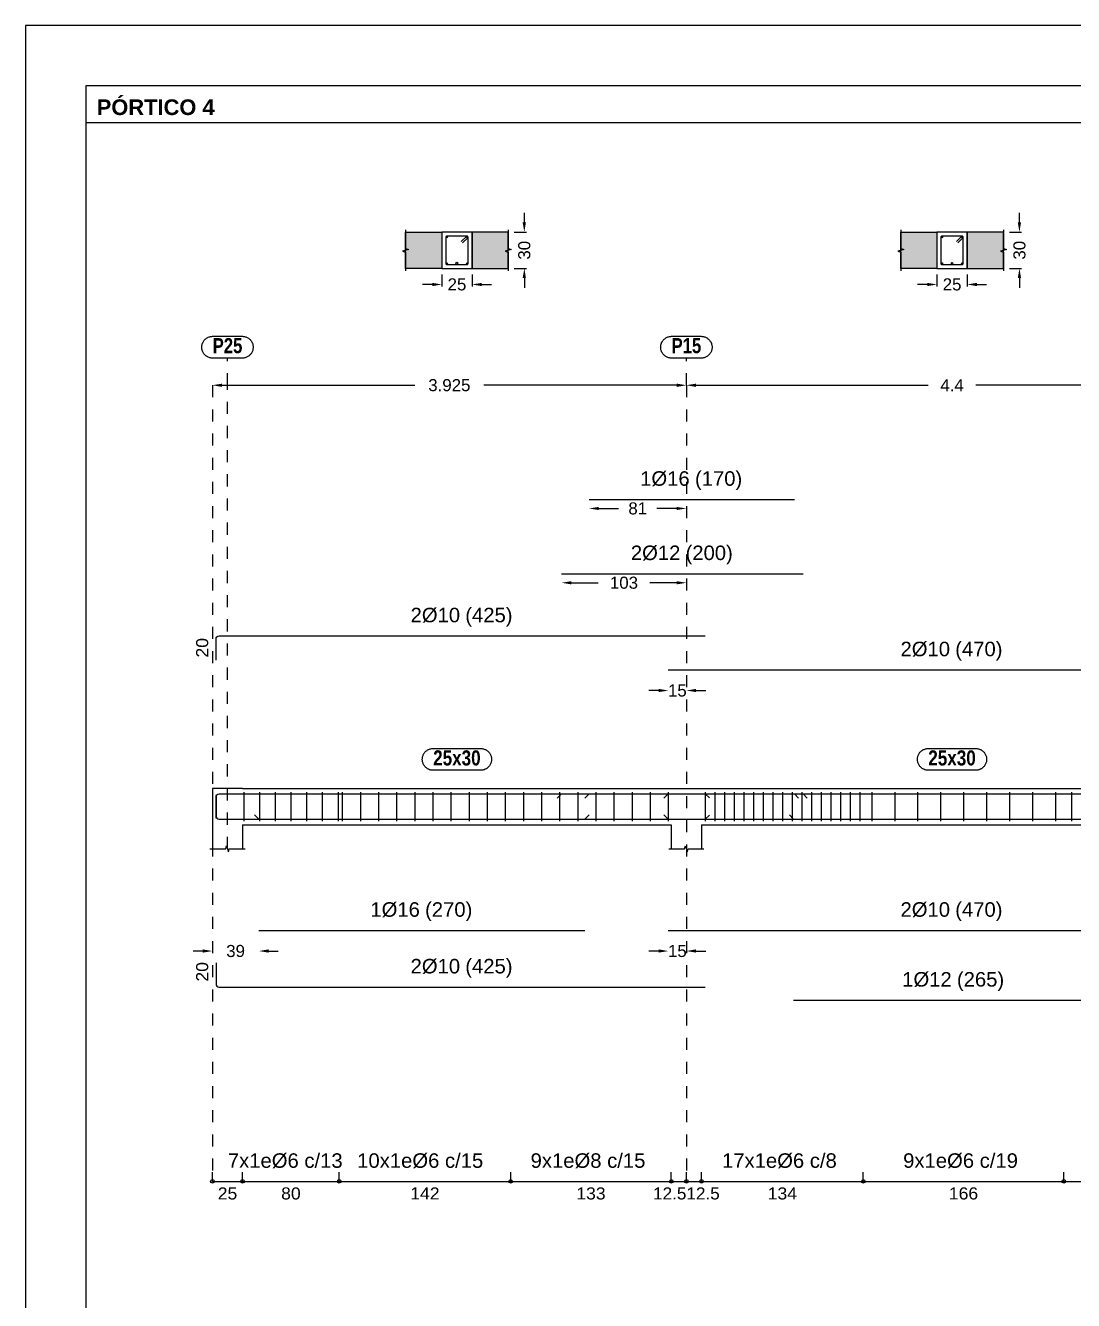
# Model space of a CAD drawing. Extents: x 2455 to 9764, y -806 to 181.
# Drawn here: x 5059.57 to 5068.25, y -398.28 to -387.73 of the extents above; entities that cross this region are included whole.
import ezdxf
from ezdxf.enums import TextEntityAlignment as Align

# ---------------------------------------------------------------- set-up
doc = ezdxf.new("R2010")
doc.units = 0
doc.header["$LTSCALE"] = 0.2
doc.header["$MEASUREMENT"] = 0
doc.linetypes.add('CYPE_RAYAPUNTO', pattern=[0.4125, 0.2025, -0.105, 0, -0.105])
doc.linetypes.add('PUNTOS2', pattern=[0.125, 0, -0.125])
doc.layers.add('01_cartela', color=6, linetype='CONTINUOUS', plot=False)
for name, color, linetype in [('01_cotas', 4, 'CONTINUOUS'), ('01_parcela', 7, 'CONTINUOUS'), ('01_primera', 5, 'CONTINUOUS'), ('01_texto cartela', 4, 'CONTINUOUS'), ('ALZ_CONT_NUDOS', 5, 'CONTINUOUS'), ('ALZ_CONT_VIG_HORMIGON', 5, 'CONTINUOUS'), ('ALZ_COT_COT_LIN_APOYOS', 120, 'CYPE_RAYAPUNTO'), ('ALZ_REF_REF_REFERENCIA', 3, 'CONTINUOUS'), ('ALZ_REF_TEXTO_REF_NOMBRE', 3, 'CONTINUOUS'), ('ARM_LONGITUDINAL_Ø10', 4, 'CONTINUOUS'), ('ARM_LONGITUDINAL_Ø12', 4, 'CONTINUOUS'), ('ARM_LONGITUDINAL_Ø16', 4, 'CONTINUOUS'), ('ARM_TRANSVERSAL_Ø6', 4, 'CONTINUOUS'), ('ARM_TRANSVERSAL_Ø8', 4, 'CONTINUOUS'), ('SEC_CONT_FORJADOS_SECCION', 8, 'CONTINUOUS'), ('SEC_CONT_VIG_HORMIGON_SECCION', 2, 'CONTINUOUS'), ('UNI_CORTANTES', 3, 'CONTINUOUS')]:
    doc.layers.add(name, color=color, linetype=linetype)
doc.layers.add('VIG_CARAS', color=5, linetype='CONTINUOUS', lineweight=9)
doc.styles.add('BERNARDO', font='GOTHICB.TTF')
doc.styles.add('CYPETXT_0.15', font='arial.ttf', dxfattribs={"height": 0.1})
doc.styles.add('Estilo1', font='swissel.ttf')
doc.styles.add('NIEVES2', font='sanss___.ttf')
doc.styles.add('NIEVES3', font='swisseb.ttf')
doc.styles.add('ROMANS', font='romans')
doc.dimstyles.new('DECIMAL-50', dxfattribs={"dimtxt": 0.08, "dimasz": 0.15, "dimexe": 0.05, "dimexo": 0.05, "dimgap": 0.09, "dimtad": 0, "dimzin": 0, "dimdsep": 46, "dimtxsty": 'ROMANS', "dimblk": 'DOTSMALL', "dimcen": 0.09, "dimclrt": 7, "dimadec": 0, "dimazin": 0, "dimtfac": 1.38, "dimtix": 1, "dimtofl": 0, "dimtmove": 2, "dimatfit": 3, "dimldrblk": 'OBLIQUE', "dimfxl": 1, "dimtolj": 1, "dimtzin": 0, "dimarcsym": 0})

# ---------------------------------------------------------------- blocks, each defined once
blk = doc.blocks.new('*D74')
at = {"layer": '01_cotas', "color": 0, "linetype": 'PUNTOS2', "lineweight": -2, "transparency": 16777216}
for p, q in [((5063.019, -389.789), (5063.019, -389.922)), ((5063.269, -389.789), (5063.269, -389.922))]:
    blk.add_line(p, q, dxfattribs=at)
at = {"layer": '01_cotas', "color": 0, "lineweight": -2, "transparency": 16777216}
for p, q in [((5062.939, -389.872), (5062.859, -389.872)), ((5063.349, -389.872), (5063.429, -389.872))]:
    blk.add_line(p, q, dxfattribs=at)
at = {"layer": '01_cotas', "color": 0, "transparency": 16777216}
for points in [[(5062.939, -389.859), (5062.939, -389.886), (5063.019, -389.872)], [(5063.349, -389.859), (5063.349, -389.886), (5063.269, -389.872)]]:
    blk.add_solid(points, dxfattribs=at)
at = {"layer": '01_cotas', "color": 5, "transparency": 16777216, "insert": (5063.144, -389.872), "char_height": 0.1, "attachment_point": 5, "style": 'Estilo1'}
blk.add_mtext('\\A1;25', dxfattribs=at)
blk = doc.blocks.new('*D75')
at = {"layer": '01_cotas', "color": 0, "lineweight": -2, "transparency": 16777216}
for p, q in [((5063.702, -389.359), (5063.702, -389.279)), ((5063.702, -389.819), (5063.702, -389.899))]:
    blk.add_line(p, q, dxfattribs=at)
at = {"layer": '01_cotas', "color": 0, "linetype": 'PUNTOS2', "lineweight": -2, "transparency": 16777216}
for p, q in [((5063.619, -389.439), (5063.752, -389.439)), ((5063.619, -389.739), (5063.752, -389.739))]:
    blk.add_line(p, q, dxfattribs=at)
at = {"layer": '01_cotas', "color": 0, "transparency": 16777216}
for points in [[(5063.688, -389.359), (5063.715, -389.359), (5063.702, -389.439)], [(5063.688, -389.819), (5063.715, -389.819), (5063.702, -389.739)]]:
    blk.add_solid(points, dxfattribs=at)
at = {"layer": '01_cotas', "color": 5, "transparency": 16777216, "insert": (5063.702, -389.589), "char_height": 0.1, "attachment_point": 5, "rotation": 90, "style": 'Estilo1'}
blk.add_mtext('\\A1;30', dxfattribs=at)
blk = doc.blocks.new('*D76')
at = {"layer": '01_cotas', "color": 0, "linetype": 'PUNTOS2', "lineweight": -2, "transparency": 16777216}
for p, q in [((5067.119, -389.789), (5067.119, -389.922)), ((5067.369, -389.789), (5067.369, -389.922))]:
    blk.add_line(p, q, dxfattribs=at)
at = {"layer": '01_cotas', "color": 0, "lineweight": -2, "transparency": 16777216}
for p, q in [((5067.039, -389.872), (5066.959, -389.872)), ((5067.449, -389.872), (5067.529, -389.872))]:
    blk.add_line(p, q, dxfattribs=at)
at = {"layer": '01_cotas', "color": 0, "transparency": 16777216}
for points in [[(5067.039, -389.859), (5067.039, -389.886), (5067.119, -389.872)], [(5067.449, -389.859), (5067.449, -389.886), (5067.369, -389.872)]]:
    blk.add_solid(points, dxfattribs=at)
at = {"layer": '01_cotas', "color": 5, "transparency": 16777216, "insert": (5067.244, -389.872), "char_height": 0.1, "attachment_point": 5, "style": 'Estilo1'}
blk.add_mtext('\\A1;25', dxfattribs=at)
blk = doc.blocks.new('*D77')
at = {"layer": '01_cotas', "color": 0, "lineweight": -2, "transparency": 16777216}
for p, q in [((5067.802, -389.359), (5067.802, -389.279)), ((5067.802, -389.819), (5067.802, -389.899))]:
    blk.add_line(p, q, dxfattribs=at)
at = {"layer": '01_cotas', "color": 0, "linetype": 'PUNTOS2', "lineweight": -2, "transparency": 16777216}
for p, q in [((5067.719, -389.439), (5067.852, -389.439)), ((5067.719, -389.739), (5067.852, -389.739))]:
    blk.add_line(p, q, dxfattribs=at)
at = {"layer": '01_cotas', "color": 0, "transparency": 16777216}
for points in [[(5067.788, -389.359), (5067.815, -389.359), (5067.802, -389.439)], [(5067.788, -389.819), (5067.815, -389.819), (5067.802, -389.739)]]:
    blk.add_solid(points, dxfattribs=at)
at = {"layer": '01_cotas', "color": 5, "transparency": 16777216, "insert": (5067.802, -389.589), "char_height": 0.1, "attachment_point": 5, "rotation": 90, "style": 'Estilo1'}
blk.add_mtext('\\A1;30', dxfattribs=at)
blk = doc.blocks.new('*D82')
at = {"layer": '01_cotas', "color": 0, "lineweight": -2, "transparency": 16777216}
for p, q in [((5061.199, -390.706), (5062.796, -390.706)), ((5064.964, -390.706), (5063.366, -390.706))]:
    blk.add_line(p, q, dxfattribs=at)
at = {"layer": '01_cotas', "color": 0, "transparency": 16777216}
for points in [[(5061.199, -390.693), (5061.199, -390.72), (5061.119, -390.706)], [(5064.964, -390.693), (5064.964, -390.72), (5065.044, -390.706)]]:
    blk.add_solid(points, dxfattribs=at)
at = {"layer": '01_cotas', "color": 5, "transparency": 16777216, "insert": (5063.081, -390.706), "char_height": 0.1, "attachment_point": 5, "style": 'Estilo1'}
blk.add_mtext('\\A1;3.925', dxfattribs=at)
blk = doc.blocks.new('*D83')
at = {"layer": '01_cotas', "color": 0, "lineweight": -2, "transparency": 16777216}
for p, q in [((5065.124, -390.706), (5067.047, -390.706)), ((5069.364, -390.706), (5067.44, -390.706))]:
    blk.add_line(p, q, dxfattribs=at)
at = {"layer": '01_cotas', "color": 0, "transparency": 16777216}
for points in [[(5065.124, -390.693), (5065.124, -390.72), (5065.044, -390.706)], [(5069.364, -390.693), (5069.364, -390.72), (5069.444, -390.706)]]:
    blk.add_solid(points, dxfattribs=at)
at = {"layer": '01_cotas', "color": 5, "transparency": 16777216, "insert": (5067.244, -390.706), "char_height": 0.1, "attachment_point": 5, "style": 'Estilo1'}
blk.add_mtext('\\A1;4.4', dxfattribs=at)
blk = doc.blocks.new('*D86')
at = {"layer": '01_cotas', "color": 0, "lineweight": -2, "transparency": 16777216}
for p, q in [((5064.814, -393.233), (5064.734, -393.233)), ((5065.124, -393.233), (5065.204, -393.233))]:
    blk.add_line(p, q, dxfattribs=at)
at = {"layer": '01_cotas', "color": 0, "transparency": 16777216}
for points in [[(5064.814, -393.219), (5064.814, -393.246), (5064.894, -393.233)], [(5065.124, -393.219), (5065.124, -393.246), (5065.044, -393.233)]]:
    blk.add_solid(points, dxfattribs=at)
at = {"layer": '01_cotas', "color": 5, "transparency": 16777216, "insert": (5064.969, -393.233), "char_height": 0.1, "attachment_point": 5, "style": 'Estilo1'}
blk.add_mtext('\\A1;15', dxfattribs=at)
blk = doc.blocks.new('*D87')
at = {"layer": '01_cotas', "color": 0, "lineweight": -2, "transparency": 16777216}
for p, q in [((5064.814, -395.389), (5064.734, -395.389)), ((5065.124, -395.389), (5065.204, -395.389))]:
    blk.add_line(p, q, dxfattribs=at)
at = {"layer": '01_cotas', "color": 0, "transparency": 16777216}
for points in [[(5064.814, -395.375), (5064.814, -395.402), (5064.894, -395.389)], [(5065.124, -395.375), (5065.124, -395.402), (5065.044, -395.389)]]:
    blk.add_solid(points, dxfattribs=at)
at = {"layer": '01_cotas', "color": 5, "transparency": 16777216, "insert": (5064.969, -395.389), "char_height": 0.1, "attachment_point": 5, "style": 'Estilo1'}
blk.add_mtext('\\A1;15', dxfattribs=at)
blk = doc.blocks.new('*D90')
at = {"layer": '01_cotas', "color": 0, "lineweight": -2, "transparency": 16777216}
for p, q in [((5064.09, -392.341), (5064.313, -392.341)), ((5064.964, -392.341), (5064.741, -392.341))]:
    blk.add_line(p, q, dxfattribs=at)
at = {"layer": '01_cotas', "color": 0, "transparency": 16777216}
for points in [[(5064.09, -392.328), (5064.09, -392.354), (5064.01, -392.341)], [(5064.964, -392.328), (5064.964, -392.354), (5065.044, -392.341)]]:
    blk.add_solid(points, dxfattribs=at)
at = {"layer": '01_cotas', "color": 5, "transparency": 16777216, "insert": (5064.527, -392.341), "char_height": 0.1, "attachment_point": 5, "style": 'Estilo1'}
blk.add_mtext('\\A1;103', dxfattribs=at)
blk = doc.blocks.new('*D91')
at = {"layer": '01_cotas', "color": 0, "lineweight": -2, "transparency": 16777216}
for p, q in [((5064.318, -391.726), (5064.483, -391.726)), ((5064.964, -391.726), (5064.799, -391.726))]:
    blk.add_line(p, q, dxfattribs=at)
at = {"layer": '01_cotas', "color": 0, "transparency": 16777216}
for points in [[(5064.318, -391.713), (5064.318, -391.739), (5064.238, -391.726)], [(5064.964, -391.713), (5064.964, -391.739), (5065.044, -391.726)]]:
    blk.add_solid(points, dxfattribs=at)
at = {"layer": '01_cotas', "color": 5, "transparency": 16777216, "insert": (5064.641, -391.726), "char_height": 0.1, "attachment_point": 5, "style": 'Estilo1'}
blk.add_mtext('\\A1;81', dxfattribs=at)
blk = doc.blocks.new('*D95')
at = {"layer": '01_cotas', "color": 0, "lineweight": -2, "transparency": 16777216}
for p, q in [((5061.039, -395.389), (5060.959, -395.389)), ((5061.584, -395.389), (5061.664, -395.389))]:
    blk.add_line(p, q, dxfattribs=at)
at = {"layer": '01_cotas', "color": 0, "transparency": 16777216}
for points in [[(5061.039, -395.375), (5061.039, -395.402), (5061.119, -395.389)], [(5061.584, -395.375), (5061.584, -395.402), (5061.504, -395.389)]]:
    blk.add_solid(points, dxfattribs=at)
at = {"layer": '01_cotas', "color": 5, "transparency": 16777216, "insert": (5061.311, -395.389), "char_height": 0.1, "attachment_point": 5, "style": 'Estilo1'}
blk.add_mtext('\\A1;39', dxfattribs=at)

msp = doc.modelspace()

# ---------------------------------------------------------------- hatches: boundary and pattern name
at = {"layer": 'SEC_CONT_FORJADOS_SECCION', "true_color": 0xdad7d3}
for points in [[(5062.719, -389.439), (5063.019, -389.439), (5063.019, -389.739), (5062.719, -389.739)], [(5063.569, -389.439), (5063.269, -389.439), (5063.269, -389.739), (5063.569, -389.739)], [(5066.819, -389.439), (5067.119, -389.439), (5067.119, -389.739), (5066.819, -389.739)], [(5067.669, -389.439), (5067.369, -389.439), (5067.369, -389.739), (5067.669, -389.739)]]:
    msp.add_hatch(color=254, dxfattribs=at).paths.add_polyline_path(points)

# ---------------------------------------------------------------- linework, layer by layer
at = {"layer": '01_cartela', "color": 3}
msp.add_lwpolyline([(5059.571, -387.729), (5059.571, -409.264), (5090.209, -409.264), (5090.209, -387.729)], close=True, dxfattribs=at)
at = {"layer": '01_parcela', "color": 7, "ltscale": 2.5}
for p, q in [((5060.071, -388.229), (5060.07, -398.496)), ((5087.943, -388.229), (5060.071, -388.229))]:
    msp.add_line(p, q, dxfattribs=at)
at = {"layer": '01_primera', "ltscale": 2.5}
msp.add_line((5060.071, -388.531), (5087.943, -388.531), dxfattribs=at)
at = {"layer": 'ALZ_CONT_NUDOS'}
for p, q in [((5061.119, -394.343), (5061.119, -394.543)), ((5061.369, -394.343), (5061.369, -394.543)), ((5064.919, -394.343), (5064.919, -394.543)), ((5065.169, -394.343), (5065.169, -394.543))]:
    msp.add_line(p, q, dxfattribs=at)
for points in [[(5061.369, -394.043), (5061.119, -394.043), (5061.119, -394.343)], [(5064.919, -394.043), (5065.169, -394.043)], [(5061.099, -394.543), (5061.229, -394.543), (5061.236, -394.518), (5061.251, -394.568), (5061.259, -394.543), (5061.389, -394.543)], [(5064.899, -394.543), (5065.029, -394.543), (5065.036, -394.518), (5065.051, -394.568), (5065.059, -394.543), (5065.189, -394.543)]]:
    msp.add_lwpolyline(points, dxfattribs=at)
at = {"layer": 'ALZ_CONT_VIG_HORMIGON'}
for p, q in [((5061.369, -394.043), (5064.919, -394.043)), ((5065.169, -394.043), (5069.319, -394.043)), ((5061.369, -394.343), (5064.919, -394.343)), ((5065.169, -394.343), (5069.319, -394.343))]:
    msp.add_line(p, q, dxfattribs=at)
at = {"layer": 'ALZ_COT_COT_LIN_APOYOS'}
for p, q in [((5061.244, -390.706), (5061.244, -390.481)), ((5065.044, -390.706), (5065.044, -390.481)), ((5061.119, -390.706), (5061.119, -397.295)), ((5061.244, -394.543), (5061.244, -390.706)), ((5065.044, -390.706), (5065.044, -397.295))]:
    msp.add_line(p, q, dxfattribs=at)
at = {"layer": 'ALZ_REF_REF_REFERENCIA'}
for points in [[(5061.367, -390.301), (5061.373, -390.302), (5061.379, -390.302), (5061.385, -390.303), (5061.39, -390.305), (5061.396, -390.306), (5061.402, -390.309), (5061.407, -390.311), (5061.412, -390.314), (5061.418, -390.317), (5061.422, -390.321), (5061.427, -390.325), (5061.431, -390.329), (5061.435, -390.333), (5061.439, -390.338), (5061.442, -390.343), (5061.446, -390.348), (5061.448, -390.354), (5061.451, -390.359), (5061.453, -390.365), (5061.454, -390.371), (5061.455, -390.376), (5061.456, -390.382), (5061.457, -390.388), (5061.457, -390.394), (5061.456, -390.4), (5061.455, -390.406), (5061.454, -390.412), (5061.453, -390.418), (5061.451, -390.424), (5061.448, -390.429), (5061.446, -390.435), (5061.442, -390.44), (5061.439, -390.445), (5061.435, -390.45), (5061.431, -390.454), (5061.427, -390.458), (5061.422, -390.462), (5061.418, -390.466), (5061.412, -390.469), (5061.407, -390.472), (5061.402, -390.474), (5061.396, -390.476), (5061.39, -390.478), (5061.385, -390.48), (5061.379, -390.481), (5061.373, -390.481), (5061.367, -390.481), (5061.121, -390.481), (5061.115, -390.481), (5061.109, -390.481), (5061.103, -390.48), (5061.097, -390.478), (5061.091, -390.476), (5061.085, -390.474), (5061.08, -390.472), (5061.075, -390.469), (5061.07, -390.466), (5061.065, -390.462), (5061.06, -390.458), (5061.056, -390.454), (5061.052, -390.45), (5061.048, -390.445), (5061.045, -390.44), (5061.042, -390.435), (5061.039, -390.429), (5061.037, -390.424), (5061.035, -390.418), (5061.033, -390.412), (5061.032, -390.406), (5061.031, -390.4), (5061.031, -390.394), (5061.031, -390.388), (5061.031, -390.382), (5061.032, -390.376), (5061.033, -390.371), (5061.035, -390.365), (5061.037, -390.359), (5061.039, -390.354), (5061.042, -390.348), (5061.045, -390.343), (5061.048, -390.338), (5061.052, -390.333), (5061.056, -390.329), (5061.06, -390.325), (5061.065, -390.321), (5061.07, -390.317), (5061.075, -390.314), (5061.08, -390.311), (5061.085, -390.309), (5061.091, -390.306), (5061.097, -390.305), (5061.103, -390.303), (5061.109, -390.302), (5061.115, -390.302), (5061.121, -390.301), (5061.367, -390.301)], [(5065.167, -390.301), (5065.173, -390.302), (5065.179, -390.302), (5065.185, -390.303), (5065.19, -390.305), (5065.196, -390.306), (5065.202, -390.309), (5065.207, -390.311), (5065.212, -390.314), (5065.218, -390.317), (5065.222, -390.321), (5065.227, -390.325), (5065.231, -390.329), (5065.235, -390.333), (5065.239, -390.338), (5065.242, -390.343), (5065.246, -390.348), (5065.248, -390.354), (5065.251, -390.359), (5065.253, -390.365), (5065.254, -390.371), (5065.255, -390.376), (5065.256, -390.382), (5065.257, -390.388), (5065.257, -390.394), (5065.256, -390.4), (5065.255, -390.406), (5065.254, -390.412), (5065.253, -390.418), (5065.251, -390.424), (5065.248, -390.429), (5065.246, -390.435), (5065.242, -390.44), (5065.239, -390.445), (5065.235, -390.45), (5065.231, -390.454), (5065.227, -390.458), (5065.222, -390.462), (5065.218, -390.466), (5065.212, -390.469), (5065.207, -390.472), (5065.202, -390.474), (5065.196, -390.476), (5065.19, -390.478), (5065.185, -390.48), (5065.179, -390.481), (5065.173, -390.481), (5065.167, -390.481), (5064.921, -390.481), (5064.915, -390.481), (5064.909, -390.481), (5064.903, -390.48), (5064.897, -390.478), (5064.891, -390.476), (5064.885, -390.474), (5064.88, -390.472), (5064.875, -390.469), (5064.87, -390.466), (5064.865, -390.462), (5064.86, -390.458), (5064.856, -390.454), (5064.852, -390.45), (5064.848, -390.445), (5064.845, -390.44), (5064.842, -390.435), (5064.839, -390.429), (5064.837, -390.424), (5064.835, -390.418), (5064.833, -390.412), (5064.832, -390.406), (5064.831, -390.4), (5064.831, -390.394), (5064.831, -390.388), (5064.831, -390.382), (5064.832, -390.376), (5064.833, -390.371), (5064.835, -390.365), (5064.837, -390.359), (5064.839, -390.354), (5064.842, -390.348), (5064.845, -390.343), (5064.848, -390.338), (5064.852, -390.333), (5064.856, -390.329), (5064.86, -390.325), (5064.865, -390.321), (5064.87, -390.317), (5064.875, -390.314), (5064.88, -390.311), (5064.885, -390.309), (5064.891, -390.306), (5064.897, -390.305), (5064.903, -390.303), (5064.909, -390.302), (5064.915, -390.302), (5064.921, -390.301), (5065.167, -390.301)]]:
    msp.add_lwpolyline(points, close=True, dxfattribs=at)
at = {"layer": 'ALZ_REF_TEXTO_REF_NOMBRE', "color": 5}
for points in [[(5063.34, -393.713), (5063.346, -393.713), (5063.352, -393.713), (5063.358, -393.714), (5063.364, -393.716), (5063.37, -393.718), (5063.375, -393.72), (5063.381, -393.722), (5063.386, -393.725), (5063.391, -393.728), (5063.396, -393.732), (5063.4, -393.736), (5063.405, -393.74), (5063.409, -393.744), (5063.413, -393.749), (5063.416, -393.754), (5063.419, -393.759), (5063.422, -393.765), (5063.424, -393.77), (5063.426, -393.776), (5063.428, -393.782), (5063.429, -393.788), (5063.43, -393.794), (5063.43, -393.8), (5063.43, -393.806), (5063.43, -393.812), (5063.429, -393.818), (5063.428, -393.823), (5063.426, -393.829), (5063.424, -393.835), (5063.422, -393.84), (5063.419, -393.846), (5063.416, -393.851), (5063.413, -393.856), (5063.409, -393.861), (5063.405, -393.865), (5063.4, -393.869), (5063.396, -393.873), (5063.391, -393.877), (5063.386, -393.88), (5063.381, -393.883), (5063.375, -393.885), (5063.37, -393.888), (5063.364, -393.889), (5063.358, -393.891), (5063.352, -393.892), (5063.346, -393.892), (5063.34, -393.893), (5062.947, -393.893), (5062.941, -393.892), (5062.935, -393.892), (5062.929, -393.891), (5062.923, -393.889), (5062.918, -393.888), (5062.912, -393.885), (5062.907, -393.883), (5062.901, -393.88), (5062.896, -393.877), (5062.891, -393.873), (5062.887, -393.869), (5062.882, -393.865), (5062.878, -393.861), (5062.875, -393.856), (5062.871, -393.851), (5062.868, -393.846), (5062.865, -393.84), (5062.863, -393.835), (5062.861, -393.829), (5062.86, -393.823), (5062.858, -393.818), (5062.858, -393.812), (5062.857, -393.806), (5062.857, -393.8), (5062.858, -393.794), (5062.858, -393.788), (5062.86, -393.782), (5062.861, -393.776), (5062.863, -393.77), (5062.865, -393.765), (5062.868, -393.759), (5062.871, -393.754), (5062.875, -393.749), (5062.878, -393.744), (5062.882, -393.74), (5062.887, -393.736), (5062.891, -393.732), (5062.896, -393.728), (5062.901, -393.725), (5062.907, -393.722), (5062.912, -393.72), (5062.918, -393.718), (5062.923, -393.716), (5062.929, -393.714), (5062.935, -393.713), (5062.941, -393.713), (5062.947, -393.713), (5063.34, -393.713)], [(5067.44, -393.713), (5067.446, -393.713), (5067.452, -393.713), (5067.458, -393.714), (5067.464, -393.716), (5067.47, -393.718), (5067.475, -393.72), (5067.481, -393.722), (5067.486, -393.725), (5067.491, -393.728), (5067.496, -393.732), (5067.5, -393.736), (5067.505, -393.74), (5067.509, -393.744), (5067.513, -393.749), (5067.516, -393.754), (5067.519, -393.759), (5067.522, -393.765), (5067.524, -393.77), (5067.526, -393.776), (5067.528, -393.782), (5067.529, -393.788), (5067.53, -393.794), (5067.53, -393.8), (5067.53, -393.806), (5067.53, -393.812), (5067.529, -393.818), (5067.528, -393.823), (5067.526, -393.829), (5067.524, -393.835), (5067.522, -393.84), (5067.519, -393.846), (5067.516, -393.851), (5067.513, -393.856), (5067.509, -393.861), (5067.505, -393.865), (5067.5, -393.869), (5067.496, -393.873), (5067.491, -393.877), (5067.486, -393.88), (5067.481, -393.883), (5067.475, -393.885), (5067.47, -393.888), (5067.464, -393.889), (5067.458, -393.891), (5067.452, -393.892), (5067.446, -393.892), (5067.44, -393.893), (5067.047, -393.893), (5067.041, -393.892), (5067.035, -393.892), (5067.029, -393.891), (5067.023, -393.889), (5067.018, -393.888), (5067.012, -393.885), (5067.007, -393.883), (5067.001, -393.88), (5066.996, -393.877), (5066.991, -393.873), (5066.987, -393.869), (5066.982, -393.865), (5066.978, -393.861), (5066.975, -393.856), (5066.971, -393.851), (5066.968, -393.846), (5066.965, -393.84), (5066.963, -393.835), (5066.961, -393.829), (5066.96, -393.823), (5066.958, -393.818), (5066.958, -393.812), (5066.957, -393.806), (5066.957, -393.8), (5066.958, -393.794), (5066.958, -393.788), (5066.96, -393.782), (5066.961, -393.776), (5066.963, -393.77), (5066.965, -393.765), (5066.968, -393.759), (5066.971, -393.754), (5066.975, -393.749), (5066.978, -393.744), (5066.982, -393.74), (5066.987, -393.736), (5066.991, -393.732), (5066.996, -393.728), (5067.001, -393.725), (5067.007, -393.722), (5067.012, -393.72), (5067.018, -393.718), (5067.023, -393.716), (5067.029, -393.714), (5067.035, -393.713), (5067.041, -393.713), (5067.047, -393.713), (5067.44, -393.713)]]:
    msp.add_lwpolyline(points, close=True, dxfattribs=at)
at = {"layer": 'ARM_LONGITUDINAL_Ø10'}
for p, q in [((5064.894, -394.089), (5064.858, -394.124)), ((5065.199, -394.089), (5065.236, -394.122)), ((5064.894, -394.297), (5064.858, -394.261)), ((5065.199, -394.297), (5065.236, -394.263))]:
    msp.add_line(p, q, dxfattribs=at)
for points in [[(5061.149, -392.981), (5061.149, -392.806), (5061.15, -392.796), (5061.156, -392.788), (5061.164, -392.783), (5061.174, -392.781), (5065.199, -392.781)], [(5064.894, -393.062), (5069.594, -393.062)], [(5061.149, -394.289), (5061.149, -394.114), (5061.15, -394.104), (5061.156, -394.096), (5061.164, -394.09), (5061.174, -394.089), (5065.199, -394.089)], [(5061.149, -394.097), (5061.149, -394.272), (5061.15, -394.281), (5061.156, -394.289), (5061.164, -394.295), (5061.174, -394.297), (5065.199, -394.297)], [(5064.894, -394.089), (5069.594, -394.089)], [(5064.894, -394.297), (5069.594, -394.297)], [(5064.894, -395.218), (5069.594, -395.218)], [(5061.149, -395.487), (5061.149, -395.662), (5061.15, -395.671), (5061.156, -395.68), (5061.164, -395.685), (5061.174, -395.687), (5065.199, -395.687)]]:
    msp.add_lwpolyline(points, dxfattribs=at)
for centre in [(5063.06, -389.48), (5063.228, -389.48), (5067.16, -389.48), (5067.328, -389.48), (5063.06, -389.698), (5063.228, -389.698), (5067.16, -389.698), (5067.328, -389.698)]:
    msp.add_circle(centre, 0.005, dxfattribs=at)
at = {"layer": 'ARM_LONGITUDINAL_Ø12'}
for p, q in [((5064.01, -394.089), (5063.975, -394.124)), ((5066.01, -394.089), (5066.045, -394.124)), ((5065.932, -394.297), (5065.897, -394.261))]:
    msp.add_line(p, q, dxfattribs=at)
for points in [[(5064.01, -392.266), (5066.01, -392.266)], [(5064.01, -394.089), (5066.01, -394.089)], [(5065.932, -394.297), (5068.582, -394.297)], [(5065.932, -395.796), (5068.582, -395.796)]]:
    msp.add_lwpolyline(points, dxfattribs=at)
msp.add_circle((5067.244, -389.697), 0.006, dxfattribs=at)
at = {"layer": 'ARM_LONGITUDINAL_Ø16'}
for p, q in [((5064.238, -394.089), (5064.202, -394.124)), ((5065.938, -394.089), (5065.973, -394.124)), ((5061.504, -394.297), (5061.468, -394.261)), ((5064.204, -394.297), (5064.239, -394.261))]:
    msp.add_line(p, q, dxfattribs=at)
for points in [[(5064.238, -391.651), (5065.938, -391.651)], [(5064.238, -394.089), (5065.938, -394.089)], [(5061.504, -394.297), (5064.204, -394.297)], [(5061.504, -395.218), (5064.204, -395.218)]]:
    msp.add_lwpolyline(points, dxfattribs=at)
msp.add_circle((5063.144, -389.695), 0.008, dxfattribs=at)
at = {"layer": 'ARM_TRANSVERSAL_Ø6'}
for p, q in [((5061.379, -394.073), (5061.379, -394.313)), ((5061.509, -394.073), (5061.509, -394.313)), ((5061.639, -394.073), (5061.639, -394.313)), ((5061.769, -394.073), (5061.769, -394.313)), ((5061.899, -394.073), (5061.899, -394.313)), ((5062.029, -394.073), (5062.029, -394.313)), ((5062.159, -394.073), (5062.159, -394.313)), ((5062.194, -394.073), (5062.194, -394.313)), ((5062.344, -394.073), (5062.344, -394.313)), ((5062.494, -394.073), (5062.494, -394.313)), ((5062.644, -394.073), (5062.644, -394.313)), ((5062.794, -394.073), (5062.794, -394.313)), ((5062.944, -394.073), (5062.944, -394.313)), ((5063.094, -394.073), (5063.094, -394.313)), ((5063.244, -394.073), (5063.244, -394.313)), ((5063.394, -394.073), (5063.394, -394.313)), ((5063.544, -394.073), (5063.544, -394.313)), ((5065.199, -394.073), (5065.199, -394.313)), ((5065.279, -394.073), (5065.279, -394.313)), ((5065.359, -394.073), (5065.359, -394.313)), ((5065.439, -394.073), (5065.439, -394.313)), ((5065.519, -394.073), (5065.519, -394.313)), ((5065.599, -394.073), (5065.599, -394.313)), ((5065.679, -394.073), (5065.679, -394.313)), ((5065.759, -394.073), (5065.759, -394.313)), ((5065.839, -394.073), (5065.839, -394.313)), ((5065.919, -394.073), (5065.919, -394.313)), ((5065.999, -394.073), (5065.999, -394.313)), ((5066.079, -394.073), (5066.079, -394.313)), ((5066.159, -394.073), (5066.159, -394.313)), ((5066.239, -394.073), (5066.239, -394.313)), ((5066.319, -394.073), (5066.319, -394.313)), ((5066.399, -394.073), (5066.399, -394.313)), ((5066.479, -394.073), (5066.479, -394.313)), ((5066.579, -394.073), (5066.579, -394.313)), ((5066.769, -394.073), (5066.769, -394.313)), ((5066.959, -394.073), (5066.959, -394.313)), ((5067.149, -394.073), (5067.149, -394.313)), ((5067.339, -394.073), (5067.339, -394.313)), ((5067.529, -394.073), (5067.529, -394.313)), ((5067.719, -394.073), (5067.719, -394.313)), ((5067.909, -394.073), (5067.909, -394.313)), ((5068.099, -394.073), (5068.099, -394.313))]:
    msp.add_line(p, q, dxfattribs=at)
for points in [[(5063.191, -389.528), (5063.233, -389.486), (5063.234, -389.485), (5063.235, -389.483), (5063.235, -389.482), (5063.236, -389.48), (5063.235, -389.479), (5063.235, -389.477), (5063.234, -389.476), (5063.233, -389.475), (5063.232, -389.474), (5063.231, -389.473), (5063.229, -389.473), (5063.228, -389.472), (5063.06, -389.472), (5063.057, -389.473), (5063.054, -389.475), (5063.052, -389.477), (5063.052, -389.48), (5063.052, -389.698), (5063.052, -389.701), (5063.054, -389.704), (5063.057, -389.706), (5063.06, -389.706), (5063.228, -389.706), (5063.231, -389.706), (5063.233, -389.704), (5063.235, -389.701), (5063.236, -389.698), (5063.236, -389.48), (5063.235, -389.479), (5063.235, -389.477), (5063.234, -389.476), (5063.233, -389.475), (5063.232, -389.474), (5063.231, -389.473), (5063.229, -389.473), (5063.228, -389.472), (5063.226, -389.473), (5063.225, -389.473), (5063.223, -389.474), (5063.222, -389.475), (5063.18, -389.517)], [(5067.291, -389.528), (5067.333, -389.486), (5067.334, -389.485), (5067.335, -389.483), (5067.335, -389.482), (5067.336, -389.48), (5067.335, -389.479), (5067.335, -389.477), (5067.334, -389.476), (5067.333, -389.475), (5067.332, -389.474), (5067.331, -389.473), (5067.329, -389.473), (5067.328, -389.472), (5067.16, -389.472), (5067.157, -389.473), (5067.154, -389.475), (5067.152, -389.477), (5067.152, -389.48), (5067.152, -389.698), (5067.152, -389.701), (5067.154, -389.704), (5067.157, -389.706), (5067.16, -389.706), (5067.328, -389.706), (5067.331, -389.706), (5067.333, -389.704), (5067.335, -389.701), (5067.336, -389.698), (5067.336, -389.48), (5067.335, -389.479), (5067.335, -389.477), (5067.334, -389.476), (5067.333, -389.475), (5067.332, -389.474), (5067.331, -389.473), (5067.329, -389.473), (5067.328, -389.472), (5067.326, -389.473), (5067.325, -389.473), (5067.323, -389.474), (5067.322, -389.475), (5067.28, -389.517)]]:
    msp.add_lwpolyline(points, dxfattribs=at)
at = {"layer": 'ARM_TRANSVERSAL_Ø8'}
for p, q in [((5063.694, -394.073), (5063.694, -394.313)), ((5063.844, -394.073), (5063.844, -394.313)), ((5063.994, -394.073), (5063.994, -394.313)), ((5064.144, -394.073), (5064.144, -394.313)), ((5064.294, -394.073), (5064.294, -394.313)), ((5064.444, -394.073), (5064.444, -394.313)), ((5064.594, -394.073), (5064.594, -394.313)), ((5064.744, -394.073), (5064.744, -394.313)), ((5064.894, -394.073), (5064.894, -394.313)), ((5068.234, -394.073), (5068.234, -394.313))]:
    msp.add_line(p, q, dxfattribs=at)
at = {"layer": 'SEC_CONT_FORJADOS_SECCION'}
for points in [[(5062.719, -389.419), (5062.719, -389.574), (5062.744, -389.582), (5062.694, -389.597), (5062.719, -389.604), (5062.719, -389.759)], [(5062.719, -389.439), (5063.019, -389.439), (5063.019, -389.739), (5062.719, -389.739)], [(5063.569, -389.439), (5063.269, -389.439), (5063.269, -389.739), (5063.569, -389.739)], [(5063.569, -389.419), (5063.569, -389.574), (5063.594, -389.582), (5063.544, -389.597), (5063.569, -389.604), (5063.569, -389.759)], [(5066.819, -389.419), (5066.819, -389.574), (5066.844, -389.582), (5066.794, -389.597), (5066.819, -389.604), (5066.819, -389.759)], [(5066.819, -389.439), (5067.119, -389.439), (5067.119, -389.739), (5066.819, -389.739)], [(5067.669, -389.439), (5067.369, -389.439), (5067.369, -389.739), (5067.669, -389.739)], [(5067.669, -389.419), (5067.669, -389.574), (5067.694, -389.582), (5067.644, -389.597), (5067.669, -389.604), (5067.669, -389.759)]]:
    msp.add_lwpolyline(points, dxfattribs=at)
at = {"layer": 'SEC_CONT_FORJADOS_SECCION', "color": 254, "true_color": 0xdad7d3}
for points in [[(5062.719, -389.439), (5063.019, -389.439), (5063.019, -389.739), (5062.719, -389.739)], [(5063.569, -389.439), (5063.269, -389.439), (5063.269, -389.739), (5063.569, -389.739)], [(5066.819, -389.439), (5067.119, -389.439), (5067.119, -389.739), (5066.819, -389.739)], [(5067.669, -389.439), (5067.369, -389.439), (5067.369, -389.739), (5067.669, -389.739)]]:
    msp.add_lwpolyline(points, close=True, dxfattribs=at)
at = {"layer": 'SEC_CONT_VIG_HORMIGON_SECCION'}
for points in [[(5063.269, -389.439), (5063.019, -389.439), (5063.019, -389.739), (5063.269, -389.739), (5063.269, -389.439)], [(5067.369, -389.439), (5067.119, -389.439), (5067.119, -389.739), (5067.369, -389.739), (5067.369, -389.439)]]:
    msp.add_lwpolyline(points, close=True, dxfattribs=at)
at = {"layer": 'UNI_CORTANTES', "color": 2}
for p, q in [((5061.119, -397.295), (5061.119, -397.22)), ((5061.369, -397.295), (5061.369, -397.22)), ((5062.169, -397.295), (5062.169, -397.22)), ((5063.589, -397.295), (5063.589, -397.22)), ((5064.919, -397.295), (5064.919, -397.22)), ((5065.044, -397.295), (5065.044, -397.22)), ((5065.169, -397.295), (5065.169, -397.22)), ((5066.509, -397.295), (5066.509, -397.22)), ((5068.169, -397.295), (5068.169, -397.22))]:
    msp.add_line(p, q, dxfattribs=at)
for points in [[(5061.119, -397.295), (5061.369, -397.295), (5061.369, -397.22)], [(5061.369, -397.295), (5062.169, -397.295), (5062.169, -397.22)], [(5062.169, -397.295), (5063.589, -397.295), (5063.589, -397.22)], [(5063.589, -397.295), (5064.919, -397.295), (5064.919, -397.22)], [(5064.919, -397.295), (5065.044, -397.295), (5065.044, -397.22)], [(5065.044, -397.295), (5065.169, -397.295), (5065.169, -397.22)], [(5065.169, -397.295), (5066.509, -397.295), (5066.509, -397.22)], [(5066.509, -397.295), (5068.169, -397.295), (5068.169, -397.22)], [(5068.169, -397.295), (5069.319, -397.295), (5069.319, -397.22)]]:
    msp.add_lwpolyline(points, dxfattribs=at)
for centre in [(5061.119, -397.295), (5061.369, -397.295), (5061.369, -397.295), (5062.169, -397.295), (5062.169, -397.295), (5063.589, -397.295), (5063.589, -397.295), (5064.919, -397.295), (5064.919, -397.295), (5065.044, -397.295), (5065.044, -397.295), (5065.169, -397.295), (5065.169, -397.295), (5066.509, -397.295), (5066.509, -397.295), (5068.169, -397.295), (5068.169, -397.295)]:
    msp.add_circle(centre, 0.015, dxfattribs=at)

# ---------------------------------------------------------------- texts
at = {"layer": '01_texto cartela', "color": 5, "style": 'NIEVES3'}
msp.add_text('PÓRTICO 4', height=0.1297, dxfattribs=at).set_placement((5060.161, -388.47))
at = {"layer": 'ALZ_REF_TEXTO_REF_NOMBRE', "color": 5, "style": 'BERNARDO'}
for s, width, p, p2 in [('P25', 0.841304, (5061.121, -390.441), (5061.367, -390.441)), ('P15', 0.841304, (5064.921, -390.441), (5065.167, -390.441)), ('25x30', 0.806421, (5062.947, -393.853), (5063.34, -393.853)), ('25x30', 0.806421, (5067.047, -393.853), (5067.44, -393.853))]:
    msp.add_text(s, height=0.125, dxfattribs=dict(at, width=width)).set_placement(p, p2, align=Align.FIT)
at = {"layer": 'UNI_CORTANTES', "color": 4, "style": 'CYPETXT_0.15', "width": 1.042546}
for p, p2 in [((5061.084, -392.96), (5061.084, -392.798)), ((5061.084, -395.642), (5061.084, -395.48))]:
    msp.add_text('20', height=0.1, rotation=90, dxfattribs=at).set_placement(p, p2, align=Align.FIT)
at = {"layer": 'UNI_CORTANTES', "color": 2, "style": 'CYPETXT_0.15'}
for s, width, p, p2 in [('25', 1.042546, (5061.163, -397.445), (5061.325, -397.445)), ('80', 1.042546, (5061.688, -397.445), (5061.85, -397.445)), ('142', 1.042546, (5062.757, -397.445), (5063, -397.445)), ('133', 1.042546, (5064.132, -397.445), (5064.375, -397.445)), ('12.5', 1.015093, (5064.768, -397.445), (5065.044, -397.445)), ('12.5', 1.015093, (5065.044, -397.445), (5065.32, -397.445)), ('134', 1.042546, (5065.717, -397.445), (5065.96, -397.445)), ('166', 1.042546, (5067.217, -397.445), (5067.46, -397.445))]:
    msp.add_text(s, height=0.1, dxfattribs=dict(at, width=width)).set_placement(p, p2, align=Align.FIT)
at = {"layer": 'VIG_CARAS', "color": 5, "style": 'NIEVES2'}
for s, p in [('1%%c16', (5064.661, -391.574)), ('(170)', (5065.115, -391.574)), ('2%%c12', (5064.584, -392.189)), ('(200)', (5065.037, -392.189)), ('2%%c10', (5062.76, -392.704)), ('(425)', (5063.213, -392.704)), ('2%%c10', (5066.817, -392.985)), ('(470)', (5067.27, -392.985)), ('1%%c16', (5062.427, -395.141)), ('(270)', (5062.88, -395.141)), ('2%%c10', (5066.817, -395.141)), ('(470)', (5067.27, -395.141)), ('2%%c10', (5062.76, -395.61)), ('(425)', (5063.213, -395.61)), ('1%%c12', (5066.831, -395.719)), ('(265)', (5067.284, -395.719))]:
    msp.add_text(s, height=0.12, dxfattribs=at).set_placement(p, align=Align.BOTTOM_LEFT)
at = {"layer": 'VIG_CARAS', "color": 4, "style": 'NIEVES2'}
for s, p in [('7x1e%%C6 c/13', (5061.247, -397.219)), ('10x1e%%c6 c/15', (5062.318, -397.219)), ('9x1e%%c8 c/15', (5063.754, -397.219)), ('17x1e%%c6 c/8', (5065.339, -397.219)), ('9x1e%%c6 c/19', (5066.839, -397.219))]:
    msp.add_text(s, height=0.12, dxfattribs=at).set_placement(p, align=Align.BOTTOM_LEFT)

# ---------------------------------------------------------------- dimensions: what is measured, and where the dimension line sits
at = {"layer": '01_cotas', "color": 2}
for p1, p2, distance, text, picture, middle in [((5063.569, -389.739), (5063.569, -389.439), -0.133, '30', '*D75', (5063.702, -389.589)), ((5067.669, -389.739), (5067.669, -389.439), -0.133, '30', '*D77', (5067.802, -389.589)), ((5063.019, -389.739), (5063.269, -389.739), -0.133, '25', '*D74', (5063.144, -389.872)), ((5067.119, -389.739), (5067.369, -389.739), -0.133, '25', '*D76', (5067.244, -389.872)), ((5065.044, -390.706), (5061.119, -390.706), 0, '3.925', '*D82', (5063.081, -390.706)), ((5069.444, -390.706), (5065.044, -390.706), 0, '4.4', '*D83', (5067.244, -390.706)), ((5064.238, -391.726), (5065.044, -391.726), 0, '81', '*D91', (5064.641, -391.726)), ((5064.01, -392.341), (5065.044, -392.341), 0, '103', '*D90', (5064.527, -392.341)), ((5064.894, -393.233), (5065.044, -393.233), 0, '15', '*D86', (5064.969, -393.233)), ((5061.119, -395.389), (5061.504, -395.389), 0, '39', '*D95', (5061.311, -395.389)), ((5064.894, -395.389), (5065.044, -395.389), 0, '15', '*D87', (5064.969, -395.389))]:
    dim = msp.add_aligned_dim(p1=p1, p2=p2, distance=distance, text=text, dimstyle='DECIMAL-50', override={"dimtxt": 0.1, "dimasz": 0.08, "dimtxsty": 'Estilo1', "dimsah": 1, "dimclrt": 5, "dimfxl": 0.09, "dimarcsym": 2}, dxfattribs=at)
    dim.commit()
    dim.dimension.update_dxf_attribs({"geometry": picture, "text_midpoint": middle})

doc.saveas('drawing.dxf')
